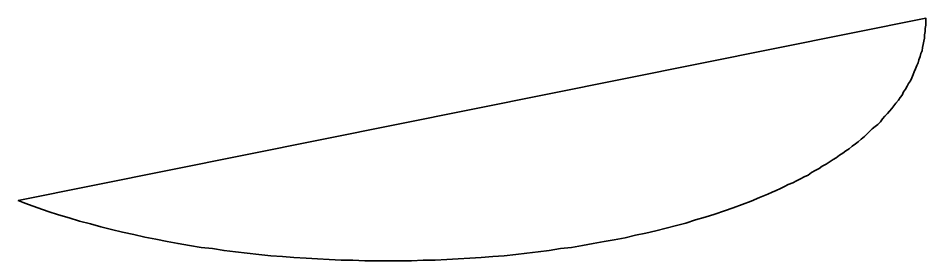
# Model space of a CAD drawing. Header units: centimetres. Extents: x -20 to 20, y -58 to 58.
# Drawn here: x -7.778 to -4.231, y -50.946 to -49.999 of the extents above; entities that cross this region are included whole.
import ezdxf

# ---------------------------------------------------------------- set-up
doc = ezdxf.new("R2010")
doc.units = ezdxf.units.CM
doc.header["$MEASUREMENT"] = 0
doc.layers.add('Layer 1', color=7, linetype='Continuous')

msp = doc.modelspace()

# ---------------------------------------------------------------- linework, layer by layer
at = {"layer": 'Layer 1', "color": 242, "lineweight": 35}
msp.add_open_spline([(-7.77833, -50.71124), (-7.77833, -50.71124), (-7.77833, -50.71124), (-7.77833, -50.71124), (-7.77833, -50.71124), (-7.77833, -50.71124), (-7.75834, -50.71874), (-7.75834, -50.71874), (-7.75834, -50.71874), (-7.75834, -50.71874), (-7.73833, -50.72625), (-7.73833, -50.72625), (-7.73833, -50.72625), (-7.73833, -50.72625), (-7.70083, -50.73875), (-7.70083, -50.73875), (-7.70083, -50.73875), (-7.70083, -50.73875), (-7.66083, -50.75375), (-7.66083, -50.75375), (-7.66083, -50.75375), (-7.66083, -50.75375), (-7.62082, -50.76625), (-7.62082, -50.76625), (-7.62082, -50.76625), (-7.62082, -50.76625), (-7.57833, -50.77875), (-7.57833, -50.77875), (-7.57833, -50.77875), (-7.57833, -50.77875), (-7.53834, -50.79125), (-7.53834, -50.79125), (-7.53834, -50.79125), (-7.53834, -50.79125), (-7.49582, -50.80125), (-7.49582, -50.80125), (-7.49582, -50.80125), (-7.49582, -50.80125), (-7.45584, -50.81372), (-7.45584, -50.81372), (-7.45584, -50.81372), (-7.45584, -50.81372), (-7.41332, -50.82376), (-7.41332, -50.82376), (-7.41332, -50.82376), (-7.41332, -50.82376), (-7.37084, -50.83376), (-7.37084, -50.83376), (-7.37084, -50.83376), (-7.37084, -50.83376), (-7.32583, -50.84372), (-7.32583, -50.84372), (-7.32583, -50.84372), (-7.32583, -50.84372), (-7.28333, -50.85372), (-7.28333, -50.85372), (-7.28333, -50.85372), (-7.28333, -50.85372), (-7.24083, -50.86122), (-7.24083, -50.86122), (-7.24083, -50.86122), (-7.24083, -50.86122), (-7.19584, -50.87126), (-7.19584, -50.87126), (-7.19584, -50.87126), (-7.19584, -50.87126), (-7.15333, -50.87872), (-7.15333, -50.87872), (-7.15333, -50.87872), (-7.15333, -50.87872), (-7.10834, -50.88627), (-7.10834, -50.88627), (-7.10834, -50.88627), (-7.10834, -50.88627), (-7.06334, -50.89373), (-7.06334, -50.89373), (-7.06334, -50.89373), (-7.06334, -50.89373), (-7.01833, -50.89873), (-7.01833, -50.89873), (-7.01833, -50.89873), (-7.01833, -50.89873), (-6.97334, -50.90623), (-6.97334, -50.90623), (-6.97334, -50.90623), (-6.97334, -50.90623), (-6.92833, -50.91123), (-6.92833, -50.91123), (-6.92833, -50.91123), (-6.92833, -50.91123), (-6.88334, -50.91623), (-6.88334, -50.91623), (-6.88334, -50.91623), (-6.88334, -50.91623), (-6.83832, -50.92123), (-6.83832, -50.92123), (-6.83832, -50.92123), (-6.83832, -50.92123), (-6.79084, -50.92623), (-6.79084, -50.92623), (-6.79084, -50.92623), (-6.79084, -50.92623), (-6.74584, -50.92873), (-6.74584, -50.92873), (-6.74584, -50.92873), (-6.74584, -50.92873), (-6.70083, -50.93373), (-6.70083, -50.93373), (-6.70083, -50.93373), (-6.70083, -50.93373), (-6.65333, -50.93623), (-6.65333, -50.93623), (-6.65333, -50.93623), (-6.65333, -50.93623), (-6.60832, -50.93873), (-6.60832, -50.93873), (-6.60832, -50.93873), (-6.60832, -50.93873), (-6.56333, -50.94123), (-6.56333, -50.94123), (-6.56333, -50.94123), (-6.56333, -50.94123), (-6.51582, -50.94373), (-6.51582, -50.94373), (-6.51582, -50.94373), (-6.51582, -50.94373), (-6.47083, -50.94373), (-6.47083, -50.94373), (-6.47083, -50.94373), (-6.47083, -50.94373), (-6.42334, -50.94623), (-6.42334, -50.94623), (-6.42334, -50.94623), (-6.42334, -50.94623), (-6.37833, -50.94623), (-6.37833, -50.94623), (-6.37833, -50.94623), (-6.37833, -50.94623), (-6.33334, -50.94623), (-6.33334, -50.94623), (-6.33334, -50.94623), (-6.33334, -50.94623), (-6.28582, -50.94623), (-6.28582, -50.94623), (-6.28582, -50.94623), (-6.28582, -50.94623), (-6.24083, -50.94623), (-6.24083, -50.94623), (-6.24083, -50.94623), (-6.24083, -50.94623), (-6.19582, -50.94373), (-6.19582, -50.94373), (-6.19582, -50.94373), (-6.19582, -50.94373), (-6.14832, -50.94373), (-6.14832, -50.94373), (-6.14832, -50.94373), (-6.14832, -50.94373), (-6.10333, -50.94123), (-6.10333, -50.94123), (-6.10333, -50.94123), (-6.10333, -50.94123), (-6.05832, -50.93873), (-6.05832, -50.93873), (-6.05832, -50.93873), (-6.05832, -50.93873), (-6.01333, -50.93623), (-6.01333, -50.93623), (-6.01333, -50.93623), (-6.01333, -50.93623), (-5.96832, -50.93373), (-5.96832, -50.93373), (-5.96832, -50.93373), (-5.96832, -50.93373), (-5.92333, -50.92873), (-5.92333, -50.92873), (-5.92333, -50.92873), (-5.92333, -50.92873), (-5.87832, -50.92623), (-5.87832, -50.92623), (-5.87832, -50.92623), (-5.87832, -50.92623), (-5.83333, -50.92123), (-5.83333, -50.92123), (-5.83333, -50.92123), (-5.83333, -50.92123), (-5.79083, -50.91623), (-5.79083, -50.91623), (-5.79083, -50.91623), (-5.79083, -50.91623), (-5.74582, -50.91123), (-5.74582, -50.91123), (-5.74582, -50.91123), (-5.74582, -50.91123), (-5.70334, -50.90623), (-5.70334, -50.90623), (-5.70334, -50.90623), (-5.70334, -50.90623), (-5.65832, -50.89873), (-5.65832, -50.89873), (-5.65832, -50.89873), (-5.65832, -50.89873), (-5.61583, -50.89373), (-5.61583, -50.89373), (-5.61583, -50.89373), (-5.61583, -50.89373), (-5.57332, -50.88627), (-5.57332, -50.88627), (-5.57332, -50.88627), (-5.57332, -50.88627), (-5.53084, -50.87872), (-5.53084, -50.87872), (-5.53084, -50.87872), (-5.53084, -50.87872), (-5.48832, -50.87126), (-5.48832, -50.87126), (-5.48832, -50.87126), (-5.48832, -50.87126), (-5.44833, -50.86372), (-5.44833, -50.86372), (-5.44833, -50.86372), (-5.44833, -50.86372), (-5.40583, -50.85622), (-5.40583, -50.85622), (-5.40583, -50.85622), (-5.40583, -50.85622), (-5.36584, -50.84622), (-5.36584, -50.84622), (-5.36584, -50.84622), (-5.36584, -50.84622), (-5.32582, -50.83872), (-5.32582, -50.83872), (-5.32582, -50.83872), (-5.32582, -50.83872), (-5.28583, -50.82872), (-5.28583, -50.82872), (-5.28583, -50.82872), (-5.28583, -50.82872), (-5.24582, -50.81876), (-5.24582, -50.81876), (-5.24582, -50.81876), (-5.24582, -50.81876), (-5.20583, -50.80876), (-5.20583, -50.80876), (-5.20583, -50.80876), (-5.20583, -50.80876), (-5.16833, -50.79875), (-5.16833, -50.79875), (-5.16833, -50.79875), (-5.16833, -50.79875), (-5.13083, -50.78621), (-5.13083, -50.78621), (-5.13083, -50.78621), (-5.13083, -50.78621), (-5.09333, -50.77625), (-5.09333, -50.77625), (-5.09333, -50.77625), (-5.09333, -50.77625), (-5.05583, -50.76375), (-5.05583, -50.76375), (-5.05583, -50.76375), (-5.05583, -50.76375), (-5.01832, -50.75125), (-5.01832, -50.75125), (-5.01832, -50.75125), (-5.01832, -50.75125), (-4.98333, -50.73875), (-4.98333, -50.73875), (-4.98333, -50.73875), (-4.98333, -50.73875), (-4.94832, -50.72625), (-4.94832, -50.72625), (-4.94832, -50.72625), (-4.94832, -50.72625), (-4.91333, -50.71374), (-4.91333, -50.71374), (-4.91333, -50.71374), (-4.91333, -50.71374), (-4.88083, -50.69874), (-4.88083, -50.69874), (-4.88083, -50.69874), (-4.88083, -50.69874), (-4.84832, -50.68624), (-4.84832, -50.68624), (-4.84832, -50.68624), (-4.84832, -50.68624), (-4.83084, -50.67874), (-4.83084, -50.67874), (-4.83084, -50.67874), (-4.83084, -50.67874), (-4.81584, -50.67124), (-4.81584, -50.67124), (-4.81584, -50.67124), (-4.81584, -50.67124), (-4.79832, -50.66374), (-4.79832, -50.66374), (-4.79832, -50.66374), (-4.79832, -50.66374), (-4.78332, -50.65624), (-4.78332, -50.65624), (-4.78332, -50.65624), (-4.78332, -50.65624), (-4.76832, -50.64874), (-4.76832, -50.64874), (-4.76832, -50.64874), (-4.76832, -50.64874), (-4.75084, -50.64123), (-4.75084, -50.64123), (-4.75084, -50.64123), (-4.75084, -50.64123), (-4.73584, -50.63373), (-4.73584, -50.63373), (-4.73584, -50.63373), (-4.73584, -50.63373), (-4.72083, -50.62623), (-4.72083, -50.62623), (-4.72083, -50.62623), (-4.72083, -50.62623), (-4.70582, -50.61873), (-4.70582, -50.61873), (-4.70582, -50.61873), (-4.70582, -50.61873), (-4.69082, -50.61123), (-4.69082, -50.61123), (-4.69082, -50.61123), (-4.69082, -50.61123), (-4.67833, -50.60123), (-4.67833, -50.60123), (-4.67833, -50.60123), (-4.67833, -50.60123), (-4.66333, -50.59373), (-4.66333, -50.59373), (-4.66333, -50.59373), (-4.66333, -50.59373), (-4.64833, -50.58623), (-4.64833, -50.58623), (-4.64833, -50.58623), (-4.64833, -50.58623), (-4.63582, -50.57623), (-4.63582, -50.57623), (-4.63582, -50.57623), (-4.63582, -50.57623), (-4.62082, -50.56877), (-4.62082, -50.56877), (-4.62082, -50.56877), (-4.62082, -50.56877), (-4.60832, -50.56122), (-4.60832, -50.56122), (-4.60832, -50.56122), (-4.60832, -50.56122), (-4.59334, -50.55122), (-4.59334, -50.55122), (-4.59334, -50.55122), (-4.59334, -50.55122), (-4.58083, -50.54372), (-4.58083, -50.54372), (-4.58083, -50.54372), (-4.58083, -50.54372), (-4.56834, -50.53372), (-4.56834, -50.53372), (-4.56834, -50.53372), (-4.56834, -50.53372), (-4.55582, -50.52622), (-4.55582, -50.52622), (-4.55582, -50.52622), (-4.55582, -50.52622), (-4.54333, -50.51626), (-4.54333, -50.51626), (-4.54333, -50.51626), (-4.54333, -50.51626), (-4.53082, -50.50876), (-4.53082, -50.50876), (-4.53082, -50.50876), (-4.53082, -50.50876), (-4.51834, -50.49876), (-4.51834, -50.49876), (-4.51834, -50.49876), (-4.51834, -50.49876), (-4.50583, -50.48876), (-4.50583, -50.48876), (-4.50583, -50.48876), (-4.50583, -50.48876), (-4.49583, -50.48125), (-4.49583, -50.48125), (-4.49583, -50.48125), (-4.49583, -50.48125), (-4.48333, -50.47125), (-4.48333, -50.47125), (-4.48333, -50.47125), (-4.48333, -50.47125), (-4.47082, -50.46125), (-4.47082, -50.46125), (-4.47082, -50.46125), (-4.47082, -50.46125), (-4.46082, -50.45125), (-4.46082, -50.45125), (-4.46082, -50.45125), (-4.46082, -50.45125), (-4.45082, -50.44125), (-4.45082, -50.44125), (-4.45082, -50.44125), (-4.45082, -50.44125), (-4.44083, -50.43125), (-4.44083, -50.43125), (-4.44083, -50.43125), (-4.44083, -50.43125), (-4.42834, -50.42125), (-4.42834, -50.42125), (-4.42834, -50.42125), (-4.42834, -50.42125), (-4.41834, -50.41375), (-4.41834, -50.41375), (-4.41834, -50.41375), (-4.41834, -50.41375), (-4.40834, -50.40374), (-4.40834, -50.40374), (-4.40834, -50.40374), (-4.40834, -50.40374), (-4.40082, -50.39124), (-4.40082, -50.39124), (-4.40082, -50.39124), (-4.40082, -50.39124), (-4.39082, -50.38124), (-4.39082, -50.38124), (-4.39082, -50.38124), (-4.39082, -50.38124), (-4.38082, -50.37124), (-4.38082, -50.37124), (-4.38082, -50.37124), (-4.38082, -50.37124), (-4.37333, -50.36124), (-4.37333, -50.36124), (-4.37333, -50.36124), (-4.37333, -50.36124), (-4.36332, -50.35124), (-4.36332, -50.35124), (-4.36332, -50.35124), (-4.36332, -50.35124), (-4.35583, -50.34124), (-4.35583, -50.34124), (-4.35583, -50.34124), (-4.35583, -50.34124), (-4.34833, -50.33124), (-4.34833, -50.33124), (-4.34833, -50.33124), (-4.34833, -50.33124), (-4.33833, -50.31873), (-4.33833, -50.31873), (-4.33833, -50.31873), (-4.33833, -50.31873), (-4.33083, -50.30873), (-4.33083, -50.30873), (-4.33083, -50.30873), (-4.33083, -50.30873), (-4.32332, -50.29873), (-4.32332, -50.29873), (-4.32332, -50.29873), (-4.32332, -50.29873), (-4.31832, -50.28623), (-4.31832, -50.28623), (-4.31832, -50.28623), (-4.31832, -50.28623), (-4.31082, -50.27623), (-4.31082, -50.27623), (-4.31082, -50.27623), (-4.31082, -50.27623), (-4.30332, -50.26373), (-4.30332, -50.26373), (-4.30332, -50.26373), (-4.30332, -50.26373), (-4.29832, -50.25373), (-4.29832, -50.25373), (-4.29832, -50.25373), (-4.29832, -50.25373), (-4.29082, -50.24372), (-4.29082, -50.24372), (-4.29082, -50.24372), (-4.29082, -50.24372), (-4.28583, -50.23122), (-4.28583, -50.23122), (-4.28583, -50.23122), (-4.28583, -50.23122), (-4.28083, -50.21872), (-4.28083, -50.21872), (-4.28083, -50.21872), (-4.28083, -50.21872), (-4.27584, -50.20872), (-4.27584, -50.20872), (-4.27584, -50.20872), (-4.27584, -50.20872), (-4.27084, -50.19622), (-4.27084, -50.19622), (-4.27084, -50.19622), (-4.27084, -50.19622), (-4.26584, -50.18376), (-4.26584, -50.18376), (-4.26584, -50.18376), (-4.26584, -50.18376), (-4.26084, -50.17376), (-4.26084, -50.17376), (-4.26084, -50.17376), (-4.26084, -50.17376), (-4.25833, -50.16125), (-4.25833, -50.16125), (-4.25833, -50.16125), (-4.25833, -50.16125), (-4.25333, -50.14875), (-4.25333, -50.14875), (-4.25333, -50.14875), (-4.25333, -50.14875), (-4.25084, -50.13621), (-4.25084, -50.13621), (-4.25084, -50.13621), (-4.25084, -50.13621), (-4.24583, -50.12625), (-4.24583, -50.12625), (-4.24583, -50.12625), (-4.24583, -50.12625), (-4.24332, -50.11375), (-4.24332, -50.11375), (-4.24332, -50.11375), (-4.24332, -50.11375), (-4.24083, -50.10125), (-4.24083, -50.10125), (-4.24083, -50.10125), (-4.24083, -50.10125), (-4.23832, -50.08875), (-4.23832, -50.08875), (-4.23832, -50.08875), (-4.23832, -50.08875), (-4.23583, -50.07624), (-4.23583, -50.07624), (-4.23583, -50.07624), (-4.23583, -50.07624), (-4.23583, -50.06374), (-4.23583, -50.06374), (-4.23583, -50.06374), (-4.23583, -50.06374), (-4.23332, -50.05124), (-4.23332, -50.05124), (-4.23332, -50.05124), (-4.23332, -50.05124), (-4.23332, -50.03874), (-4.23332, -50.03874), (-4.23332, -50.03874), (-4.23332, -50.03874), (-4.23083, -50.02624), (-4.23083, -50.02624), (-4.23083, -50.02624), (-4.23083, -50.02624), (-4.23083, -50.01374), (-4.23083, -50.01374), (-4.23083, -50.01374), (-4.23083, -50.01374), (-4.23083, -49.99873), (-4.23083, -49.99873), (-4.23083, -49.99873), (-4.23083, -49.99873), (-7.77833, -50.71124), (-7.77833, -50.71124)], degree=3, knots=[0, 0, 0, 0, 0.0070922, 0.0070922, 0.0070922, 0.0070922, 0.0141844, 0.0141844, 0.0141844, 0.0141844, 0.0212766, 0.0212766, 0.0212766, 0.0212766, 0.0283688, 0.0283688, 0.0283688, 0.0283688, 0.035461, 0.035461, 0.035461, 0.035461, 0.0425532, 0.0425532, 0.0425532, 0.0425532, 0.0496454, 0.0496454, 0.0496454, 0.0496454, 0.0567376, 0.0567376, 0.0567376, 0.0567376, 0.0638298, 0.0638298, 0.0638298, 0.0638298, 0.070922, 0.070922, 0.070922, 0.070922, 0.0780142, 0.0780142, 0.0780142, 0.0780142, 0.0851064, 0.0851064, 0.0851064, 0.0851064, 0.0921986, 0.0921986, 0.0921986, 0.0921986, 0.0992908, 0.0992908, 0.0992908, 0.0992908, 0.106383, 0.106383, 0.106383, 0.106383, 0.1134752, 0.1134752, 0.1134752, 0.1134752, 0.1205674, 0.1205674, 0.1205674, 0.1205674, 0.1276596, 0.1276596, 0.1276596, 0.1276596, 0.1347518, 0.1347518, 0.1347518, 0.1347518, 0.141844, 0.141844, 0.141844, 0.141844, 0.1489362, 0.1489362, 0.1489362, 0.1489362, 0.1560284, 0.1560284, 0.1560284, 0.1560284, 0.1631206, 0.1631206, 0.1631206, 0.1631206, 0.1702128, 0.1702128, 0.1702128, 0.1702128, 0.177305, 0.177305, 0.177305, 0.177305, 0.1843972, 0.1843972, 0.1843972, 0.1843972, 0.1914894, 0.1914894, 0.1914894, 0.1914894, 0.1985816, 0.1985816, 0.1985816, 0.1985816, 0.2056738, 0.2056738, 0.2056738, 0.2056738, 0.212766, 0.212766, 0.212766, 0.212766, 0.2198582, 0.2198582, 0.2198582, 0.2198582, 0.2269504, 0.2269504, 0.2269504, 0.2269504, 0.2340426, 0.2340426, 0.2340426, 0.2340426, 0.2411348, 0.2411348, 0.2411348, 0.2411348, 0.248227, 0.248227, 0.248227, 0.248227, 0.2553191, 0.2553191, 0.2553191, 0.2553191, 0.2624113, 0.2624113, 0.2624113, 0.2624113, 0.2695035, 0.2695035, 0.2695035, 0.2695035, 0.2765957, 0.2765957, 0.2765957, 0.2765957, 0.2836879, 0.2836879, 0.2836879, 0.2836879, 0.2907801, 0.2907801, 0.2907801, 0.2907801, 0.2978723, 0.2978723, 0.2978723, 0.2978723, 0.3049645, 0.3049645, 0.3049645, 0.3049645, 0.3120567, 0.3120567, 0.3120567, 0.3120567, 0.3191489, 0.3191489, 0.3191489, 0.3191489, 0.3262411, 0.3262411, 0.3262411, 0.3262411, 0.3333333, 0.3333333, 0.3333333, 0.3333333, 0.3404255, 0.3404255, 0.3404255, 0.3404255, 0.3475177, 0.3475177, 0.3475177, 0.3475177, 0.3546099, 0.3546099, 0.3546099, 0.3546099, 0.3617021, 0.3617021, 0.3617021, 0.3617021, 0.3687943, 0.3687943, 0.3687943, 0.3687943, 0.3758865, 0.3758865, 0.3758865, 0.3758865, 0.3829787, 0.3829787, 0.3829787, 0.3829787, 0.3900709, 0.3900709, 0.3900709, 0.3900709, 0.3971631, 0.3971631, 0.3971631, 0.3971631, 0.4042553, 0.4042553, 0.4042553, 0.4042553, 0.4113475, 0.4113475, 0.4113475, 0.4113475, 0.4184397, 0.4184397, 0.4184397, 0.4184397, 0.4255319, 0.4255319, 0.4255319, 0.4255319, 0.4326241, 0.4326241, 0.4326241, 0.4326241, 0.4397163, 0.4397163, 0.4397163, 0.4397163, 0.4468085, 0.4468085, 0.4468085, 0.4468085, 0.4539007, 0.4539007, 0.4539007, 0.4539007, 0.4609929, 0.4609929, 0.4609929, 0.4609929, 0.4680851, 0.4680851, 0.4680851, 0.4680851, 0.4751773, 0.4751773, 0.4751773, 0.4751773, 0.4822695, 0.4822695, 0.4822695, 0.4822695, 0.4893617, 0.4893617, 0.4893617, 0.4893617, 0.4964539, 0.4964539, 0.4964539, 0.4964539, 0.5035461, 0.5035461, 0.5035461, 0.5035461, 0.5106383, 0.5106383, 0.5106383, 0.5106383, 0.5177305, 0.5177305, 0.5177305, 0.5177305, 0.5248227, 0.5248227, 0.5248227, 0.5248227, 0.5319149, 0.5319149, 0.5319149, 0.5319149, 0.5390071, 0.5390071, 0.5390071, 0.5390071, 0.5460993, 0.5460993, 0.5460993, 0.5460993, 0.5531915, 0.5531915, 0.5531915, 0.5531915, 0.5602837, 0.5602837, 0.5602837, 0.5602837, 0.5673759, 0.5673759, 0.5673759, 0.5673759, 0.5744681, 0.5744681, 0.5744681, 0.5744681, 0.5815603, 0.5815603, 0.5815603, 0.5815603, 0.5886525, 0.5886525, 0.5886525, 0.5886525, 0.5957447, 0.5957447, 0.5957447, 0.5957447, 0.6028369, 0.6028369, 0.6028369, 0.6028369, 0.6099291, 0.6099291, 0.6099291, 0.6099291, 0.6170213, 0.6170213, 0.6170213, 0.6170213, 0.6241135, 0.6241135, 0.6241135, 0.6241135, 0.6312057, 0.6312057, 0.6312057, 0.6312057, 0.6382979, 0.6382979, 0.6382979, 0.6382979, 0.6453901, 0.6453901, 0.6453901, 0.6453901, 0.6524823, 0.6524823, 0.6524823, 0.6524823, 0.6595745, 0.6595745, 0.6595745, 0.6595745, 0.6666667, 0.6666667, 0.6666667, 0.6666667, 0.6737589, 0.6737589, 0.6737589, 0.6737589, 0.6808511, 0.6808511, 0.6808511, 0.6808511, 0.6879433, 0.6879433, 0.6879433, 0.6879433, 0.6950355, 0.6950355, 0.6950355, 0.6950355, 0.7021277, 0.7021277, 0.7021277, 0.7021277, 0.7092199, 0.7092199, 0.7092199, 0.7092199, 0.7163121, 0.7163121, 0.7163121, 0.7163121, 0.7234043, 0.7234043, 0.7234043, 0.7234043, 0.7304965, 0.7304965, 0.7304965, 0.7304965, 0.7375887, 0.7375887, 0.7375887, 0.7375887, 0.7446809, 0.7446809, 0.7446809, 0.7446809, 0.751773, 0.751773, 0.751773, 0.751773, 0.7588652, 0.7588652, 0.7588652, 0.7588652, 0.7659574, 0.7659574, 0.7659574, 0.7659574, 0.7730496, 0.7730496, 0.7730496, 0.7730496, 0.7801418, 0.7801418, 0.7801418, 0.7801418, 0.787234, 0.787234, 0.787234, 0.787234, 0.7943262, 0.7943262, 0.7943262, 0.7943262, 0.8014184, 0.8014184, 0.8014184, 0.8014184, 0.8085106, 0.8085106, 0.8085106, 0.8085106, 0.8156028, 0.8156028, 0.8156028, 0.8156028, 0.822695, 0.822695, 0.822695, 0.822695, 0.8297872, 0.8297872, 0.8297872, 0.8297872, 0.8368794, 0.8368794, 0.8368794, 0.8368794, 0.8439716, 0.8439716, 0.8439716, 0.8439716, 0.8510638, 0.8510638, 0.8510638, 0.8510638, 0.858156, 0.858156, 0.858156, 0.858156, 0.8652482, 0.8652482, 0.8652482, 0.8652482, 0.8723404, 0.8723404, 0.8723404, 0.8723404, 0.8794326, 0.8794326, 0.8794326, 0.8794326, 0.8865248, 0.8865248, 0.8865248, 0.8865248, 0.893617, 0.893617, 0.893617, 0.893617, 0.9007092, 0.9007092, 0.9007092, 0.9007092, 0.9078014, 0.9078014, 0.9078014, 0.9078014, 0.9148936, 0.9148936, 0.9148936, 0.9148936, 0.9219858, 0.9219858, 0.9219858, 0.9219858, 0.929078, 0.929078, 0.929078, 0.929078, 0.9361702, 0.9361702, 0.9361702, 0.9361702, 0.9432624, 0.9432624, 0.9432624, 0.9432624, 0.9503546, 0.9503546, 0.9503546, 0.9503546, 0.9574468, 0.9574468, 0.9574468, 0.9574468, 0.964539, 0.964539, 0.964539, 0.964539, 0.9716312, 0.9716312, 0.9716312, 0.9716312, 0.9787234, 0.9787234, 0.9787234, 0.9787234, 0.9858156, 0.9858156, 0.9858156, 0.9858156, 1, 1, 1, 1], dxfattribs=at)

doc.saveas('drawing.dxf')
